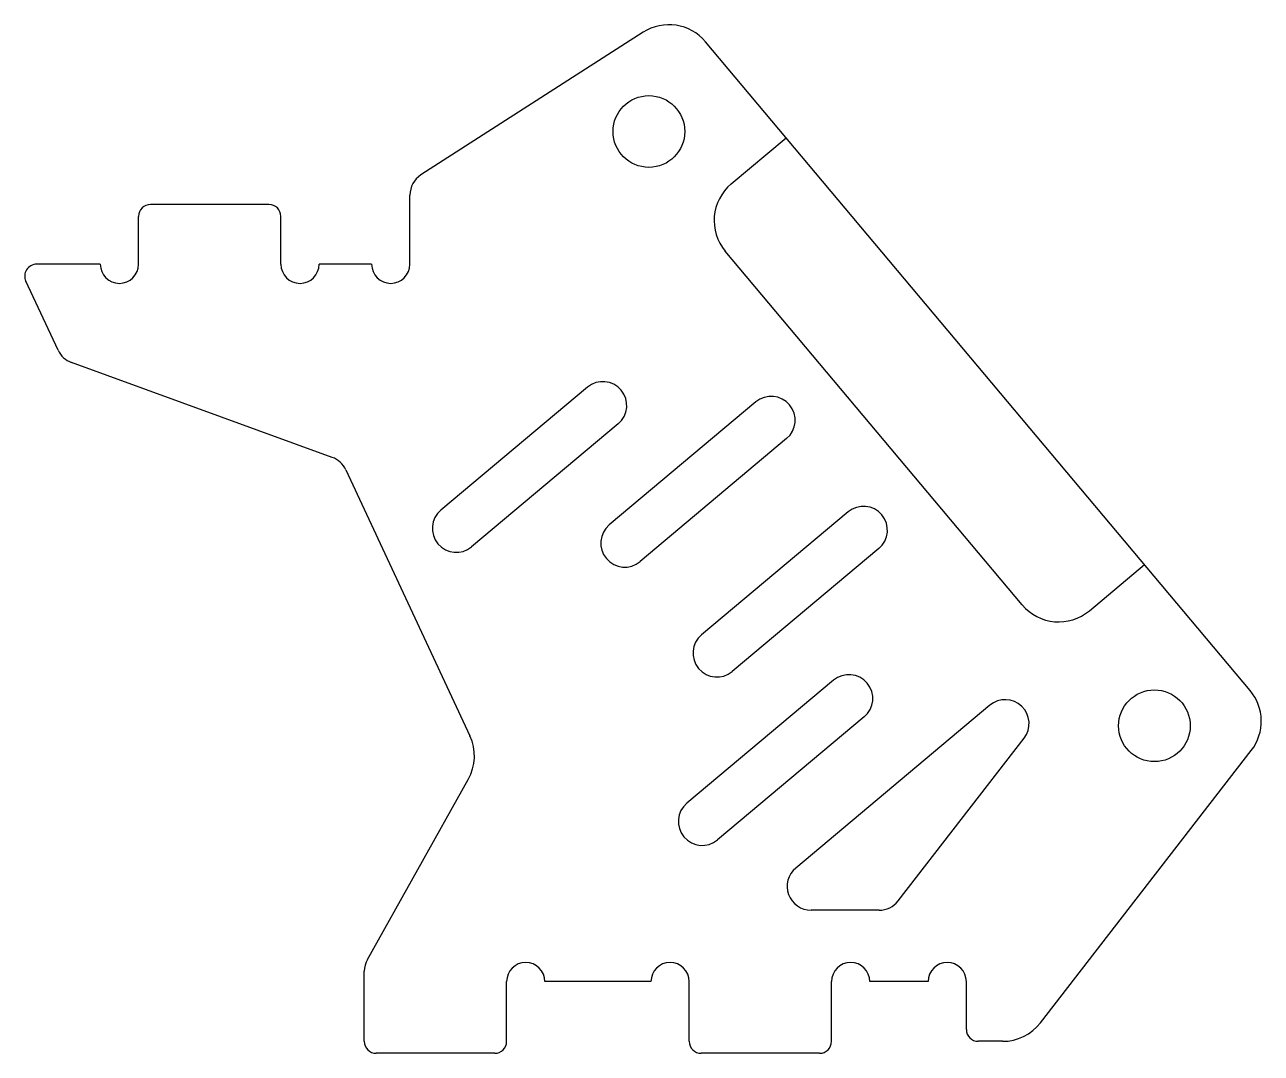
# Model space of a CAD drawing. Header units: millimetres. Extents: x 5 to 56.7, y 5 to 48.
import ezdxf

# ---------------------------------------------------------------- set-up
doc = ezdxf.new("R2010")
doc.units = ezdxf.units.MM
doc.layers.add('CUT', color=7, linetype='Continuous')
doc.layers.add('POCKET', color=7, linetype='Continuous')

msp = doc.modelspace()

# ---------------------------------------------------------------- linework, layer by layer
at = {"layer": 'CUT'}
for p, q in [((30.853, 47.699), (21.564, 41.732)), ((56.228, 20.174), (33.466, 47.301)), ((21.104, 38), (21.104, 40.891)), ((15.209, 40.5), (10.259, 40.5)), ((9.759, 38), (9.759, 40)), ((15.709, 38), (15.709, 40)), ((8.159, 38), (5.5, 38)), ((19.504, 38), (17.309, 38)), ((6.392, 34.405), (5.047, 37.289)), ((17.857, 29.921), (6.956, 33.888)), ((28.527, 32.857), (22.399, 27.714)), ((35.568, 32.238), (29.439, 27.097)), ((29.813, 31.326), (23.685, 26.182)), ((36.854, 30.706), (30.725, 25.564)), ((18.422, 29.404), (23.612, 18.275)), ((39.424, 27.641), (33.295, 22.5)), ((40.71, 26.109), (34.58, 20.968)), ((38.813, 20.6), (32.683, 15.458)), ((45.346, 19.554), (37.231, 12.747)), ((40.098, 19.067), (33.969, 13.926)), ((41.511, 11.369), (46.78, 18.176)), ((47.462, 6.276), (56.277, 17.665)), ((19.324, 8.921), (23.544, 16.452)), ((40.72, 10.981), (37.874, 10.981)), ((19.197, 5.5), (19.197, 8.432)), ((25.147, 5.5), (25.147, 8)), ((31.181, 8), (26.747, 8)), ((32.781, 5.5), (32.781, 8)), ((38.731, 5.5), (38.731, 8)), ((42.766, 8), (40.331, 8)), ((44.366, 6), (44.366, 8)), ((45.88, 5.5), (44.866, 5.5)), ((24.647, 5), (19.697, 5)), ((38.231, 5), (33.281, 5))]:
    msp.add_line(p, q, dxfattribs=at)
for centre in [(31.095, 43.551), (52.228, 18.697)]:
    msp.add_circle(centre, 1.5, dxfattribs=at)
for centre, radius, start, end in [((31.934, 46.016), 2, 40, 122.7141), ((22.104, 40.891), 1, 122.7141, 180), ((10.259, 40), 0.5, 90, 180), ((15.209, 40), 0.5, 0, 90), ((5.5, 37.5), 0.5, 90, 205), ((8.959, 38), 0.8, 180, 0), ((16.509, 38), 0.8, 180, 0), ((20.304, 38), 0.8, 180, 0), ((7.298, 34.827), 1, 205, 250.0065), ((29.17, 32.091), 1, 310.01, 130.01), ((36.211, 31.472), 1, 309.99, 129.99), ((17.516, 28.981), 1, 25, 70.0065), ((23.042, 26.948), 1, 130.01, 310.01), ((40.067, 26.875), 1, 309.99, 129.99), ((30.082, 26.331), 1, 129.99, 309.99), ((33.938, 21.734), 1, 129.99, 309.99), ((39.455, 19.833), 1, 309.99, 129.99), ((54.696, 18.889), 2, 322.2579, 40), ((45.989, 18.788), 1, 322.2579, 129.99), ((21.799, 17.43), 2, 330.7379, 25), ((33.326, 14.692), 1, 129.99, 309.99), ((37.874, 11.981), 1, 129.99, 270), ((40.72, 11.981), 1, 270, 322.2579), ((20.197, 8.432), 1, 150.7379, 180), ((25.947, 8), 0.8, 0, 180), ((31.981, 8), 0.8, 0, 180), ((39.531, 8), 0.8, 0, 180), ((43.566, 8), 0.8, 0, 180), ((45.88, 7.5), 2, 270, 322.2579), ((44.866, 6), 0.5, 180, 270), ((19.697, 5.5), 0.5, 180, 270), ((24.647, 5.5), 0.5, 270, 0), ((33.281, 5.5), 0.5, 180, 270), ((38.231, 5.5), 0.5, 270, 0)]:
    msp.add_arc(centre, radius, start, end, dxfattribs=at)
at = {"layer": 'POCKET'}
for p, q in [((34.536, 41.358), (36.834, 43.287)), ((46.696, 23.756), (34.29, 38.541)), ((49.513, 23.509), (51.811, 25.438))]:
    msp.add_line(p, q, dxfattribs=at)
for centre, start, end in [((35.822, 39.826), 130, 220), ((48.228, 25.042), 220, 310)]:
    msp.add_arc(centre, 2, start, end, dxfattribs=at)

doc.saveas('drawing.dxf')
